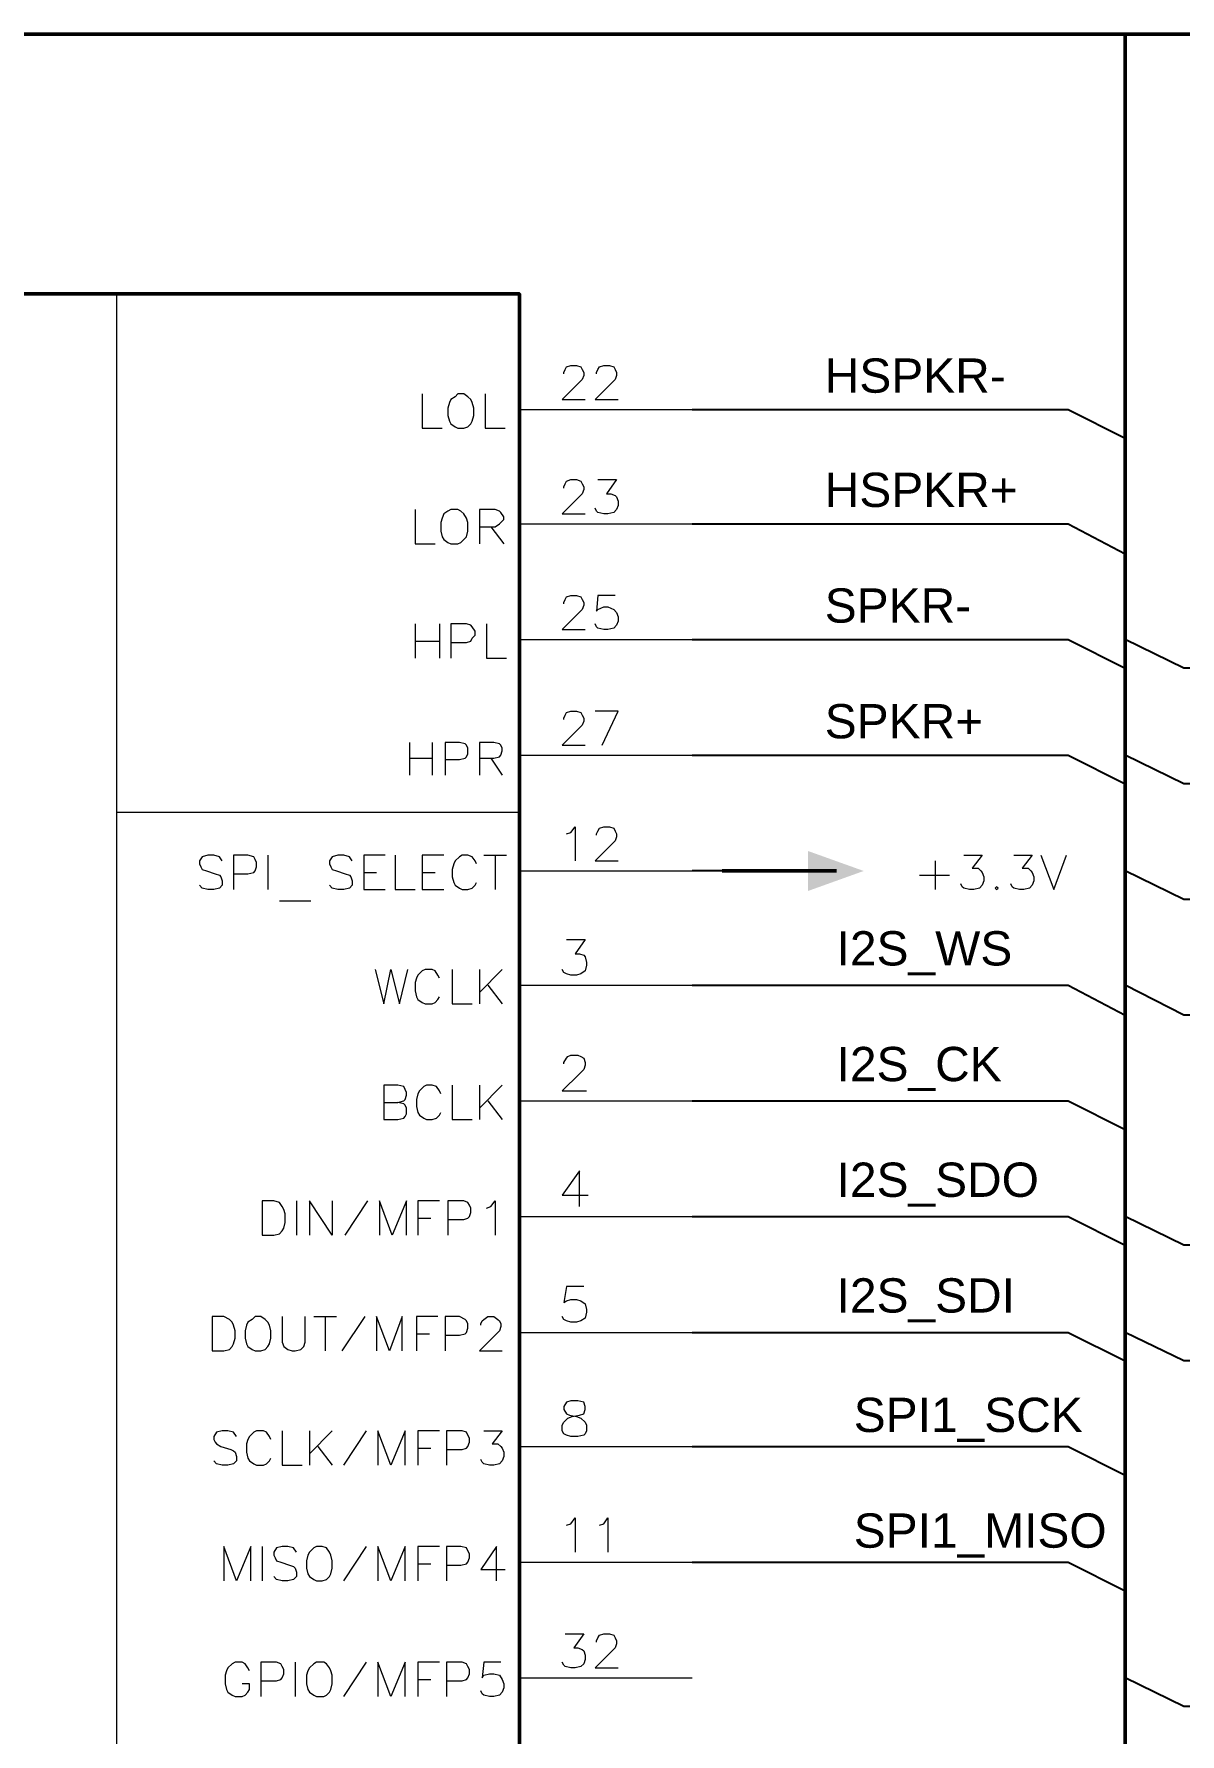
# Model space of a CAD drawing. Header units: millimetres. Extents: x -2024 to 917, y -725 to 13.
# Drawn here: x 746.94 to 780.36, y -36.98 to 12.61 of the extents above; entities that cross this region are included whole.
import ezdxf

# ---------------------------------------------------------------- set-up
doc = ezdxf.new("R2010")
doc.units = ezdxf.units.MM
for name, color, linetype in [('PDF _Геометрия', 7, 'Continuous'), ('PDF _Сплошная заливка', 7, 'Continuous'), ('Sheet', 255, 'Continuous')]:
    doc.layers.add(name, color=color, linetype=linetype)
doc.styles.get("Standard").update_dxf_attribs({"font": 'arial.ttf'})

msp = doc.modelspace()

# ---------------------------------------------------------------- linework, layer by layer
at = {"layer": 'PDF _Геометрия', "lineweight": 50}
for points in [[(778.766, 12.608), (713.183, 12.608), (713.183, 0.817), (713.183, -5.892), (713.183, -8.433), (713.183, -12.642), (713.183, -13.475), (713.183, -19.35), (713.183, -31.975), (713.183, -37.017), (713.183, -59.725), (713.183, -66.433), (713.183, -73.183), (713.183, -79.892), (713.183, -89.975)], [(856.975, 12.608), (778.766, 12.608), (778.766, 1.65), (778.766, -1.683), (778.766, -5.058), (778.766, -5.892), (778.766, -8.433), (778.766, -9.267), (778.766, -12.642), (778.766, -15.142), (778.766, -16.017), (778.766, -18.517), (778.766, -21.892), (778.766, -22.725), (778.766, -25.267), (778.766, -26.1), (778.766, -28.6), (778.766, -31.975), (778.766, -36.183), (778.766, -38.683)], [(770.35, -11.808), (767.016, -11.808)]]:
    msp.add_lwpolyline(points, dxfattribs=at)
at = {"layer": 'PDF _Геометрия', "color": 1, "lineweight": 50}
msp.add_lwpolyline([(727.475, -62.225), (727.475, 5.025), (761.1, 5.025), (761.1, -62.225)], close=True, dxfattribs=at)
at = {"layer": 'PDF _Геометрия', "lineweight": 18}
for points in [[(749.35, 5.025), (749.35, -62.225)], [(762.391, 2.692), (762.391, 2.733), (762.433, 2.817), (762.475, 2.9), (762.6, 2.942), (762.766, 2.942), (762.891, 2.9), (762.933, 2.817), (762.975, 2.733), (762.975, 2.65), (762.933, 2.525), (762.808, 2.4), (762.35, 1.942), (763.016, 1.942)], [(763.35, 2.692), (763.35, 2.733), (763.391, 2.817), (763.433, 2.9), (763.558, 2.942), (763.725, 2.942), (763.85, 2.9), (763.891, 2.817), (763.933, 2.733), (763.933, 2.65), (763.891, 2.525), (763.766, 2.4), (763.308, 1.942), (763.975, 1.942)], [(758.266, 2.108), (758.266, 1.108), (758.85, 1.108)], [(760.1, 2.108), (760.1, 1.108), (760.683, 1.108)], [(762.391, -0.642), (762.391, -0.6), (762.433, -0.517), (762.475, -0.433), (762.6, -0.392), (762.766, -0.392), (762.891, -0.433), (762.933, -0.517), (762.975, -0.6), (762.975, -0.683), (762.933, -0.808), (762.808, -0.933), (762.35, -1.392), (763.016, -1.392)], [(763.391, -0.392), (763.933, -0.392), (763.641, -0.808), (763.766, -0.808), (763.891, -0.85), (763.933, -0.892), (763.975, -1.017), (763.975, -1.142), (763.933, -1.267), (763.85, -1.35), (763.683, -1.392), (763.558, -1.392), (763.391, -1.35), (763.35, -1.308), (763.308, -1.225)], [(758.058, -1.267), (758.058, -2.267), (758.641, -2.267)], [(759.933, -1.767), (760.391, -1.767), (760.516, -1.683), (760.558, -1.642), (760.641, -1.558), (760.641, -1.475), (760.558, -1.35), (760.516, -1.308), (760.391, -1.267), (759.933, -1.267), (759.933, -2.267)], [(760.266, -1.767), (760.641, -2.267)], [(762.391, -4.017), (762.391, -3.975), (762.433, -3.892), (762.475, -3.808), (762.6, -3.767), (762.766, -3.767), (762.891, -3.808), (762.933, -3.892), (762.975, -3.975), (762.975, -4.058), (762.933, -4.183), (762.808, -4.308), (762.35, -4.767), (763.016, -4.767)], [(763.891, -3.767), (763.391, -3.767), (763.35, -4.225), (763.391, -4.183), (763.558, -4.1), (763.683, -4.1), (763.85, -4.183), (763.933, -4.267), (763.975, -4.392), (763.975, -4.517), (763.933, -4.642), (763.85, -4.725), (763.683, -4.767), (763.558, -4.767), (763.391, -4.725), (763.35, -4.683), (763.308, -4.6)], [(758.058, -4.6), (758.058, -5.6)], [(758.766, -4.6), (758.766, -5.6)], [(759.1, -5.142), (759.558, -5.142), (759.683, -5.1), (759.725, -5.017), (759.808, -4.933), (759.808, -4.808), (759.725, -4.683), (759.683, -4.642), (759.558, -4.6), (759.1, -4.6), (759.1, -5.6)], [(760.141, -4.6), (760.141, -5.6), (760.725, -5.6)], [(758.058, -5.1), (758.766, -5.1)], [(762.391, -7.392), (762.391, -7.35), (762.433, -7.267), (762.475, -7.183), (762.6, -7.142), (762.766, -7.142), (762.891, -7.183), (762.933, -7.267), (762.975, -7.35), (762.975, -7.433), (762.933, -7.558), (762.808, -7.683), (762.35, -8.142), (763.016, -8.142)], [(763.516, -8.142), (763.975, -7.142), (763.308, -7.142)], [(757.891, -8.058), (757.891, -9.017)], [(758.558, -8.058), (758.558, -9.017)], [(758.933, -8.558), (759.35, -8.558), (759.516, -8.517), (759.558, -8.475), (759.6, -8.392), (759.6, -8.225), (759.558, -8.142), (759.516, -8.1), (759.35, -8.058), (758.933, -8.058), (758.933, -9.017)], [(759.933, -8.517), (760.35, -8.517), (760.516, -8.475), (760.558, -8.433), (760.6, -8.308), (760.6, -8.225), (760.558, -8.142), (760.516, -8.1), (760.35, -8.058), (759.933, -8.058), (759.933, -9.017)], [(757.891, -8.517), (758.558, -8.517)], [(760.266, -8.517), (760.6, -9.017)], [(761.1, -10.1), (749.35, -10.1)], [(762.475, -10.725), (762.6, -10.683), (762.725, -10.517), (762.725, -11.517)], [(763.35, -10.767), (763.35, -10.725), (763.391, -10.642), (763.433, -10.558), (763.558, -10.517), (763.725, -10.517), (763.85, -10.558), (763.891, -10.642), (763.933, -10.725), (763.933, -10.808), (763.891, -10.933), (763.766, -11.058), (763.308, -11.517), (763.975, -11.517)], [(752.433, -11.517), (752.35, -11.392), (752.183, -11.35), (752.016, -11.35), (751.85, -11.392), (751.766, -11.517), (751.766, -11.6), (751.808, -11.683), (751.85, -11.767), (751.975, -11.808), (752.225, -11.892), (752.35, -11.933), (752.391, -11.975), (752.433, -12.1), (752.433, -12.225), (752.35, -12.308), (752.183, -12.35), (752.016, -12.35), (751.85, -12.308), (751.766, -12.225)], [(752.766, -11.892), (753.183, -11.892), (753.35, -11.85), (753.391, -11.808), (753.433, -11.683), (753.433, -11.558), (753.391, -11.475), (753.35, -11.392), (753.183, -11.35), (752.766, -11.35), (752.766, -12.35)], [(753.766, -11.35), (753.766, -12.35)], [(756.225, -11.517), (756.141, -11.392), (755.975, -11.35), (755.808, -11.35), (755.641, -11.392), (755.558, -11.517), (755.558, -11.6), (755.6, -11.683), (755.641, -11.767), (755.766, -11.808), (756.016, -11.892), (756.141, -11.933), (756.183, -11.975), (756.225, -12.1), (756.225, -12.225), (756.141, -12.308), (755.975, -12.35), (755.808, -12.35), (755.641, -12.308), (755.558, -12.225)], [(757.183, -11.35), (756.558, -11.35), (756.558, -12.35), (757.183, -12.35)], [(757.475, -11.35), (757.475, -12.35), (758.058, -12.35)], [(758.891, -11.35), (758.266, -11.35), (758.266, -12.35), (758.891, -12.35)], [(759.85, -11.6), (759.808, -11.517), (759.725, -11.392), (759.6, -11.35), (759.433, -11.35), (759.35, -11.392), (759.225, -11.517), (759.183, -11.6), (759.141, -11.767), (759.141, -11.975), (759.183, -12.142), (759.225, -12.225), (759.35, -12.308), (759.433, -12.35), (759.6, -12.35), (759.725, -12.308), (759.808, -12.225), (759.85, -12.142)], [(760.058, -11.35), (760.725, -11.35)], [(760.391, -11.35), (760.391, -12.35)], [(774.058, -11.35), (774.6, -11.35), (774.308, -11.725), (774.475, -11.725), (774.558, -11.808), (774.6, -11.85), (774.641, -11.975), (774.641, -12.1), (774.6, -12.225), (774.516, -12.308), (774.35, -12.35), (774.225, -12.35), (774.058, -12.308), (774.016, -12.267), (773.975, -12.183)], [(775.516, -11.35), (776.058, -11.35), (775.766, -11.725), (775.933, -11.725), (776.016, -11.808), (776.058, -11.85), (776.1, -11.975), (776.1, -12.1), (776.058, -12.225), (775.975, -12.308), (775.808, -12.35), (775.683, -12.35), (775.516, -12.308), (775.475, -12.267), (775.433, -12.183)], [(776.308, -11.35), (776.683, -12.35), (777.058, -11.35)], [(756.558, -11.85), (756.933, -11.85)], [(758.266, -11.85), (758.641, -11.85)], [(773.225, -11.517), (773.225, -12.35)], [(772.766, -11.933), (773.641, -11.933)], [(754.1, -12.683), (755.016, -12.683)], [(762.475, -13.808), (763.016, -13.808), (762.725, -14.225), (762.85, -14.225), (762.975, -14.267), (763.016, -14.308), (763.058, -14.475), (763.058, -14.558), (763.016, -14.725), (762.891, -14.808), (762.766, -14.85), (762.6, -14.85), (762.475, -14.808), (762.391, -14.767), (762.35, -14.683)], [(756.891, -14.683), (757.141, -15.683), (757.35, -14.683), (757.6, -15.683), (757.85, -14.683)], [(758.766, -14.933), (758.725, -14.85), (758.641, -14.725), (758.558, -14.683), (758.35, -14.683), (758.266, -14.725), (758.141, -14.85), (758.1, -14.933), (758.058, -15.058), (758.058, -15.308), (758.1, -15.475), (758.141, -15.558), (758.266, -15.642), (758.35, -15.683), (758.558, -15.683), (758.641, -15.642), (758.725, -15.558), (758.766, -15.475)], [(759.141, -14.683), (759.141, -15.683), (759.725, -15.683)], [(759.933, -14.683), (759.933, -15.683)], [(760.6, -14.683), (759.933, -15.35)], [(760.183, -15.142), (760.6, -15.683)], [(762.391, -17.433), (762.391, -17.392), (762.475, -17.267), (762.516, -17.225), (762.6, -17.183), (762.808, -17.183), (762.891, -17.225), (762.975, -17.267), (763.016, -17.392), (763.016, -17.475), (762.975, -17.6), (762.85, -17.725), (762.35, -18.225), (763.058, -18.225)], [(758.808, -18.308), (758.766, -18.225), (758.683, -18.1), (758.558, -18.058), (758.391, -18.058), (758.308, -18.1), (758.183, -18.225), (758.141, -18.308), (758.1, -18.475), (758.1, -18.683), (758.141, -18.85), (758.183, -18.933), (758.308, -19.017), (758.391, -19.058), (758.558, -19.058), (758.683, -19.017), (758.766, -18.933), (758.808, -18.85)], [(759.141, -18.058), (759.141, -19.058), (759.725, -19.058)], [(759.933, -18.058), (759.933, -19.058)], [(760.6, -18.058), (759.933, -18.725)], [(757.141, -18.558), (757.558, -18.558)], [(760.183, -18.517), (760.6, -19.058)], [(762.85, -21.6), (762.85, -20.558), (762.35, -21.267), (763.1, -21.267)], [(754.6, -21.433), (754.6, -22.433)], [(755.641, -21.433), (755.641, -22.433), (754.975, -21.433), (754.975, -22.433)], [(756.016, -22.433), (756.683, -21.433)], [(757.808, -22.433), (757.808, -21.433), (757.391, -22.433), (757.016, -21.433), (757.016, -22.433)], [(758.766, -21.433), (758.141, -21.433), (758.141, -22.433)], [(759.016, -21.975), (759.475, -21.975), (759.6, -21.933), (759.641, -21.892), (759.683, -21.767), (759.683, -21.642), (759.641, -21.558), (759.6, -21.475), (759.475, -21.433), (759.016, -21.433), (759.016, -22.433)], [(760.141, -21.642), (760.266, -21.6), (760.391, -21.433), (760.391, -22.433)], [(758.141, -21.933), (758.516, -21.933)], [(762.975, -23.933), (762.475, -23.933), (762.391, -24.392), (762.475, -24.35), (762.6, -24.308), (762.766, -24.308), (762.891, -24.35), (763.016, -24.433), (763.058, -24.6), (763.058, -24.683), (763.016, -24.85), (762.891, -24.933), (762.766, -24.975), (762.6, -24.975), (762.475, -24.933), (762.391, -24.892), (762.35, -24.808)], [(754.183, -24.808), (754.183, -25.558), (754.225, -25.683), (754.35, -25.767), (754.475, -25.808), (754.558, -25.808), (754.725, -25.767), (754.808, -25.683), (754.85, -25.558), (754.85, -24.808)], [(755.1, -24.808), (755.766, -24.808)], [(755.433, -24.808), (755.433, -25.808)], [(755.933, -25.808), (756.6, -24.808)], [(757.683, -25.808), (757.683, -24.808), (757.308, -25.808), (756.933, -24.808), (756.933, -25.808)], [(758.725, -24.808), (758.1, -24.808), (758.1, -25.808)], [(758.933, -25.35), (759.35, -25.35), (759.516, -25.308), (759.558, -25.267), (759.6, -25.142), (759.6, -25.017), (759.558, -24.933), (759.516, -24.892), (759.35, -24.808), (758.933, -24.808), (758.933, -25.808)], [(759.975, -25.058), (759.975, -25.017), (760.016, -24.933), (760.058, -24.892), (760.183, -24.808), (760.35, -24.808), (760.475, -24.892), (760.516, -24.933), (760.558, -25.017), (760.558, -25.1), (760.516, -25.225), (760.391, -25.35), (759.933, -25.808), (760.6, -25.808)], [(758.1, -25.308), (758.475, -25.308)], [(752.85, -28.308), (752.766, -28.183), (752.6, -28.142), (752.433, -28.142), (752.266, -28.183), (752.183, -28.308), (752.183, -28.392), (752.225, -28.475), (752.266, -28.517), (752.391, -28.6), (752.683, -28.683), (752.766, -28.725), (752.808, -28.767), (752.85, -28.892), (752.85, -29.017), (752.766, -29.1), (752.6, -29.142), (752.433, -29.142), (752.266, -29.1), (752.183, -29.017)], [(753.85, -28.392), (753.808, -28.308), (753.725, -28.183), (753.641, -28.142), (753.433, -28.142), (753.35, -28.183), (753.225, -28.308), (753.183, -28.392), (753.141, -28.517), (753.141, -28.767), (753.183, -28.933), (753.225, -29.017), (753.35, -29.1), (753.433, -29.142), (753.641, -29.142), (753.725, -29.1), (753.808, -29.017), (753.85, -28.933)], [(754.183, -28.142), (754.183, -29.142), (754.766, -29.142)], [(754.975, -28.142), (754.975, -29.142)], [(755.641, -28.142), (754.975, -28.808)], [(755.975, -29.142), (756.641, -28.142)], [(757.766, -29.142), (757.766, -28.142), (757.35, -29.142), (756.975, -28.142), (756.975, -29.142)], [(758.766, -28.142), (758.141, -28.142), (758.141, -29.142)], [(758.975, -28.683), (759.433, -28.683), (759.558, -28.642), (759.6, -28.6), (759.641, -28.475), (759.641, -28.35), (759.6, -28.267), (759.558, -28.183), (759.433, -28.142), (758.975, -28.142), (758.975, -29.142)], [(760.058, -28.142), (760.6, -28.142), (760.308, -28.517), (760.475, -28.517), (760.558, -28.6), (760.6, -28.642), (760.641, -28.767), (760.641, -28.892), (760.6, -29.017), (760.516, -29.1), (760.35, -29.142), (760.225, -29.142), (760.058, -29.1), (760.016, -29.058), (759.975, -28.975)], [(755.225, -28.6), (755.641, -29.142)], [(758.141, -28.642), (758.516, -28.642)], [(762.475, -30.892), (762.6, -30.85), (762.725, -30.683), (762.725, -31.683)], [(763.433, -30.892), (763.558, -30.85), (763.683, -30.683), (763.683, -31.683)], [(753.266, -32.517), (753.266, -31.517), (752.85, -32.517), (752.475, -31.517), (752.475, -32.517)], [(753.6, -31.517), (753.6, -32.517)], [(754.6, -31.683), (754.516, -31.558), (754.35, -31.517), (754.183, -31.517), (754.016, -31.558), (753.933, -31.683), (753.933, -31.767), (753.975, -31.85), (754.016, -31.933), (754.141, -31.975), (754.391, -32.058), (754.516, -32.1), (754.558, -32.142), (754.6, -32.267), (754.6, -32.392), (754.516, -32.475), (754.35, -32.517), (754.183, -32.517), (754.016, -32.475), (753.933, -32.392)], [(755.975, -32.517), (756.641, -31.517)], [(757.766, -32.517), (757.766, -31.517), (757.35, -32.517), (756.975, -31.517), (756.975, -32.517)], [(758.766, -31.517), (758.141, -31.517), (758.141, -32.517)], [(758.975, -32.058), (759.391, -32.058), (759.558, -32.017), (759.6, -31.975), (759.641, -31.85), (759.641, -31.725), (759.6, -31.642), (759.558, -31.558), (759.391, -31.517), (758.975, -31.517), (758.975, -32.517)], [(760.433, -32.517), (760.433, -31.517), (759.975, -32.183), (760.683, -32.183)], [(758.141, -32.017), (758.516, -32.017)], [(762.433, -34.058), (762.975, -34.058), (762.683, -34.475), (762.808, -34.475), (762.933, -34.517), (762.975, -34.558), (763.016, -34.683), (763.016, -34.808), (762.975, -34.933), (762.891, -35.017), (762.725, -35.058), (762.6, -35.058), (762.433, -35.017), (762.391, -34.975), (762.35, -34.892)], [(763.35, -34.308), (763.35, -34.267), (763.391, -34.183), (763.433, -34.1), (763.558, -34.058), (763.725, -34.058), (763.85, -34.1), (763.891, -34.183), (763.933, -34.267), (763.933, -34.35), (763.891, -34.475), (763.766, -34.6), (763.308, -35.058), (763.975, -35.058)], [(753.225, -35.142), (753.183, -35.058), (753.1, -34.933), (753.016, -34.892), (752.808, -34.892), (752.725, -34.933), (752.6, -35.058), (752.558, -35.142), (752.516, -35.267), (752.516, -35.517), (752.558, -35.683), (752.6, -35.767), (752.725, -35.85), (752.808, -35.892), (753.016, -35.892), (753.1, -35.85), (753.183, -35.767), (753.225, -35.683), (753.225, -35.517), (753.016, -35.517)], [(753.558, -35.433), (754.016, -35.433), (754.141, -35.392), (754.183, -35.35), (754.225, -35.225), (754.225, -35.1), (754.183, -35.017), (754.141, -34.933), (754.016, -34.892), (753.558, -34.892), (753.558, -35.892)], [(754.558, -34.892), (754.558, -35.892)], [(755.975, -35.892), (756.641, -34.892)], [(757.766, -35.892), (757.766, -34.892), (757.35, -35.892), (756.975, -34.892), (756.975, -35.892)], [(758.766, -34.892), (758.141, -34.892), (758.141, -35.892)], [(758.975, -35.433), (759.433, -35.433), (759.558, -35.392), (759.6, -35.35), (759.641, -35.225), (759.641, -35.1), (759.6, -35.017), (759.558, -34.933), (759.433, -34.892), (758.975, -34.892), (758.975, -35.892)], [(760.558, -34.892), (760.058, -34.892), (760.016, -35.35), (760.058, -35.267), (760.225, -35.225), (760.35, -35.225), (760.516, -35.267), (760.6, -35.392), (760.641, -35.517), (760.641, -35.642), (760.6, -35.767), (760.516, -35.85), (760.35, -35.892), (760.225, -35.892), (760.058, -35.85), (760.016, -35.808), (759.975, -35.725)], [(758.141, -35.392), (758.516, -35.392)]]:
    msp.add_lwpolyline(points, dxfattribs=at)
for points in [[(759.308, 2.108), (759.225, 2.025), (759.1, 1.942), (759.058, 1.858), (759.016, 1.692), (759.016, 1.483), (759.058, 1.317), (759.1, 1.233), (759.225, 1.15), (759.308, 1.108), (759.475, 1.108), (759.6, 1.15), (759.683, 1.233), (759.725, 1.317), (759.766, 1.483), (759.766, 1.692), (759.725, 1.858), (759.683, 1.942), (759.6, 2.025), (759.475, 2.108)], [(759.1, -1.267), (759.016, -1.308), (758.891, -1.392), (758.85, -1.517), (758.808, -1.642), (758.808, -1.892), (758.85, -2.058), (758.891, -2.142), (759.016, -2.225), (759.1, -2.267), (759.308, -2.267), (759.391, -2.225), (759.475, -2.142), (759.558, -2.058), (759.6, -1.892), (759.6, -1.642), (759.558, -1.517), (759.475, -1.392), (759.391, -1.308), (759.308, -1.267)], [(775.016, -12.267), (774.975, -12.308), (775.016, -12.35), (775.058, -12.308)], [(757.141, -18.058), (757.141, -19.058), (757.558, -19.058), (757.725, -19.017), (757.766, -18.975), (757.808, -18.892), (757.808, -18.725), (757.766, -18.642), (757.725, -18.6), (757.558, -18.558), (757.725, -18.517), (757.766, -18.475), (757.808, -18.35), (757.808, -18.267), (757.766, -18.183), (757.725, -18.1), (757.558, -18.058)], [(753.6, -21.433), (753.6, -22.433), (753.933, -22.433), (754.1, -22.392), (754.183, -22.308), (754.225, -22.225), (754.266, -22.058), (754.266, -21.808), (754.225, -21.683), (754.183, -21.6), (754.1, -21.475), (753.933, -21.433)], [(752.141, -24.808), (752.141, -25.808), (752.475, -25.808), (752.641, -25.767), (752.725, -25.683), (752.766, -25.6), (752.808, -25.433), (752.808, -25.225), (752.766, -25.058), (752.725, -24.975), (752.641, -24.892), (752.475, -24.808)], [(753.391, -24.808), (753.308, -24.892), (753.183, -24.975), (753.141, -25.058), (753.1, -25.225), (753.1, -25.433), (753.141, -25.6), (753.183, -25.683), (753.308, -25.767), (753.391, -25.808), (753.558, -25.808), (753.683, -25.767), (753.766, -25.683), (753.808, -25.6), (753.85, -25.433), (753.85, -25.225), (753.808, -25.058), (753.766, -24.975), (753.683, -24.892), (753.558, -24.808)], [(762.6, -27.267), (762.475, -27.308), (762.391, -27.433), (762.391, -27.517), (762.475, -27.642), (762.558, -27.683), (762.766, -27.725), (762.891, -27.767), (763.016, -27.892), (763.058, -27.975), (763.058, -28.142), (763.016, -28.225), (762.975, -28.267), (762.808, -28.308), (762.6, -28.308), (762.475, -28.267), (762.391, -28.225), (762.35, -28.142), (762.35, -27.975), (762.391, -27.892), (762.516, -27.767), (762.641, -27.725), (762.85, -27.683), (762.975, -27.642), (763.016, -27.517), (763.016, -27.433), (762.975, -27.308), (762.808, -27.267)], [(755.183, -31.517), (755.1, -31.558), (754.975, -31.683), (754.933, -31.767), (754.891, -31.933), (754.891, -32.142), (754.933, -32.308), (754.975, -32.392), (755.1, -32.475), (755.183, -32.517), (755.35, -32.517), (755.475, -32.475), (755.558, -32.392), (755.6, -32.308), (755.641, -32.142), (755.641, -31.933), (755.6, -31.767), (755.558, -31.683), (755.475, -31.558), (755.35, -31.517)], [(755.183, -34.892), (755.1, -34.933), (754.975, -35.058), (754.933, -35.142), (754.891, -35.267), (754.891, -35.517), (754.933, -35.683), (754.975, -35.767), (755.1, -35.85), (755.183, -35.892), (755.391, -35.892), (755.475, -35.85), (755.558, -35.767), (755.6, -35.683), (755.641, -35.517), (755.641, -35.267), (755.6, -35.142), (755.558, -35.058), (755.475, -34.933), (755.391, -34.892)]]:
    msp.add_lwpolyline(points, close=True, dxfattribs=at)
at = {"layer": 'PDF _Геометрия', "lineweight": 5}
for points in [[(761.1, 1.65), (766.141, 1.65)], [(761.1, -1.683), (766.141, -1.683)], [(761.1, -5.058), (766.141, -5.058)], [(761.1, -8.433), (766.141, -8.433)], [(761.1, -11.808), (766.141, -11.808)], [(768.683, -11.808), (767.016, -11.808)], [(761.1, -15.142), (766.141, -15.142)], [(761.1, -18.517), (766.141, -18.517)], [(761.1, -21.892), (766.141, -21.892)], [(761.1, -25.267), (766.141, -25.267)], [(761.1, -28.6), (766.141, -28.6)], [(761.1, -31.975), (766.141, -31.975)], [(761.1, -35.35), (766.141, -35.35)]]:
    msp.add_lwpolyline(points, dxfattribs=at)
at = {"layer": 'PDF _Геометрия', "lineweight": 25}
for points in [[(766.141, 1.65), (773.725, 1.65), (777.1, 1.65), (778.766, 0.817)], [(766.141, -1.683), (773.725, -1.683), (777.1, -1.683), (778.766, -2.558)], [(766.141, -5.058), (773.725, -5.058), (777.1, -5.058), (778.766, -5.892)], [(788.85, -5.892), (782.975, -5.892), (780.475, -5.892), (778.766, -5.058)], [(766.141, -8.433), (773.725, -8.433), (777.1, -8.433), (778.766, -9.267)], [(788.85, -9.267), (782.975, -9.267), (780.475, -9.267), (778.766, -8.433)], [(767.016, -11.808), (766.141, -11.808)], [(788.85, -12.642), (783.808, -12.642), (780.475, -12.642), (778.766, -11.808)], [(766.141, -15.142), (774.558, -15.142), (777.1, -15.142), (778.766, -16.017)], [(788.85, -16.017), (783.808, -16.017), (780.475, -16.017), (778.766, -15.142)], [(766.141, -18.517), (774.558, -18.517), (777.1, -18.517), (778.766, -19.35)], [(766.141, -21.892), (774.558, -21.892), (777.1, -21.892), (778.766, -22.725)], [(788.85, -22.725), (782.975, -22.725), (780.475, -22.725), (778.766, -21.892)], [(766.141, -25.267), (774.558, -25.267), (777.1, -25.267), (778.766, -26.1)], [(788.85, -26.1), (782.975, -26.1), (780.475, -26.1), (778.766, -25.267)], [(766.141, -28.6), (774.558, -28.6), (777.1, -28.6), (778.766, -29.433)], [(766.141, -31.975), (774.558, -31.975), (777.1, -31.975), (778.766, -32.808)], [(788.85, -36.183), (782.975, -36.183), (780.475, -36.183), (778.766, -35.35)]]:
    msp.add_lwpolyline(points, dxfattribs=at)
at = {"layer": 'PDF _Сплошная заливка', "lineweight": 5, "transparency": 33554559}
msp.add_solid([(771.141, -11.808), (769.516, -11.225), (769.516, -12.392)], dxfattribs=at)

# ---------------------------------------------------------------- texts
at = {"layer": 'Sheet', "color": 2}
for s, p in [('HSPKR-', (770.004, 2.144)), ('HSPKR+', (770.004, -1.189)), ('SPKR-', (770.004, -4.564)), ('SPKR+', (770.004, -7.939)), ('I2S_WS', (770.35, -14.565)), ('I2S_CK', (770.35, -17.94)), ('I2S_SDO', (770.35, -21.315)), ('I2S_SDI', (770.35, -24.69)), ('SPI1_SCK', (770.85, -28.175)), ('SPI1_MISO', (770.85, -31.55))]:
    msp.add_text(s, height=1, dxfattribs=at).set_placement(p)

doc.saveas('drawing.dxf')
